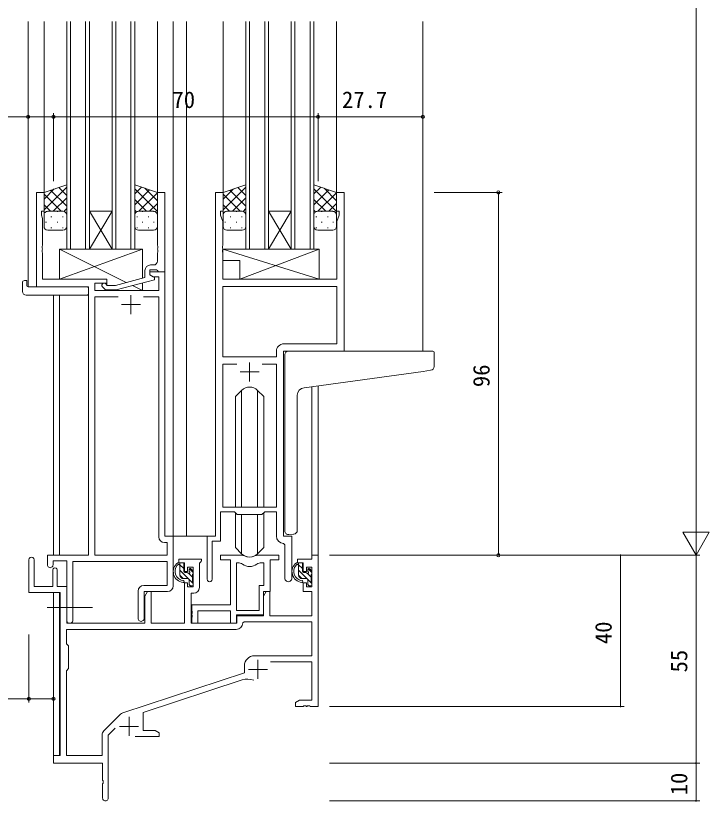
# Model space of a CAD drawing. Units: millimetres, scale not verified. Extents: x -567 to 567, y -403 to 403.
# Drawn here: x -434.5 to -251, y -248.7 to -40.8 of the extents above; entities that cross this region are included whole.
import ezdxf
from ezdxf.enums import TextEntityAlignment as Align

# ---------------------------------------------------------------- set-up
doc = ezdxf.new("R2010")
doc.units = ezdxf.units.MM
doc.header["$LTSCALE"] = 2
doc.linetypes.add('CHAIN2', pattern=[12, 9, -1, 1, -1])
for name, color, linetype, lineweight in [('0-1_USER1', 4, 'Continuous', 9), ('0-2_YKK_ZWAK', 2, 'Continuous', 9), ('0-3_YKK_11', 7, 'Continuous', 9), ('0-4_YKK_12', 6, 'Continuous', 9)]:
    doc.layers.add(name, color=color, linetype=linetype, lineweight=lineweight)
doc.styles.add('ＭＳ ゴシック', font='')
doc.styles.get('ＭＳ ゴシック').set_extended_font_data('MS Gothic')

msp = doc.modelspace()

# ---------------------------------------------------------------- linework, layer by layer
at = {"layer": '0-1_USER1'}
for p, q in [((-427.01, -92.218), (-421.01, -86.218)), ((-427.01, -89.39), (-424.305, -86.685)), ((-421.01, -91.238), (-425.249, -86.999)), ((-421.01, -88.41), (-423.127, -86.292)), ((-403.01, -88.01), (-401.193, -86.192)), ((-397.01, -92.618), (-403.01, -86.618)), ((-403.01, -90.838), (-399.071, -86.899)), ((-397.01, -89.79), (-400.315, -86.485)), ((-379.61, -92.218), (-373.61, -86.218)), ((-379.61, -89.39), (-376.905, -86.685)), ((-373.61, -91.238), (-377.849, -86.999)), ((-373.61, -88.41), (-375.727, -86.292)), ((-355.61, -88.01), (-353.793, -86.192)), ((-349.61, -92.618), (-355.61, -86.618)), ((-355.61, -90.838), (-351.671, -86.899)), ((-349.61, -89.79), (-352.915, -86.485)), ((-422.49, -92.587), (-427.01, -88.066)), ((-424.55, -92.587), (-421.01, -89.047)), ((-401.93, -92.587), (-397.01, -87.666)), ((-375.09, -92.587), (-379.61, -88.066)), ((-377.15, -92.587), (-373.61, -89.047)), ((-354.53, -92.587), (-349.61, -87.666)), ((-425.318, -92.587), (-427.01, -90.895)), ((-399.87, -92.587), (-403.01, -89.447)), ((-399.102, -92.587), (-397.01, -90.495)), ((-377.918, -92.587), (-379.61, -90.895)), ((-352.47, -92.587), (-355.61, -89.447)), ((-351.702, -92.587), (-349.61, -90.495)), ((-426.425, -92.677), (-426.39, -92.677)), ((-426.01, -92.587), (-422.01, -92.587)), ((-426.01, -92.587), (-422.01, -92.587)), ((-423.56, -92.677), (-423.36, -92.677)), ((-421.755, -92.62), (-421.01, -91.875)), ((-402.544, -92.741), (-403.01, -92.275)), ((-398.01, -92.587), (-402.01, -92.587)), ((-398.01, -92.587), (-402.01, -92.587)), ((-400.86, -92.677), (-401.06, -92.677)), ((-397.83, -92.677), (-398.03, -92.677)), ((-397.038, -93.351), (-397.01, -93.323)), ((-379.025, -92.677), (-378.99, -92.677)), ((-378.61, -92.587), (-374.61, -92.587)), ((-378.61, -92.587), (-374.61, -92.587)), ((-376.16, -92.677), (-375.96, -92.677)), ((-374.355, -92.62), (-373.61, -91.875)), ((-355.144, -92.741), (-355.61, -92.275)), ((-350.61, -92.587), (-354.61, -92.587)), ((-350.61, -92.587), (-354.61, -92.587)), ((-353.46, -92.677), (-353.66, -92.677)), ((-350.43, -92.677), (-350.63, -92.677)), ((-349.638, -93.351), (-349.61, -93.323)), ((-427.01, -96.587), (-427.01, -93.587)), ((-426.59, -95.507), (-426.39, -95.507)), ((-425.175, -94.092), (-424.975, -94.092)), ((-423.56, -95.507), (-423.36, -95.507)), ((-422.145, -94.092), (-421.945, -94.092)), ((-421.01, -93.587), (-421.01, -96.587)), ((-403.01, -93.587), (-403.01, -96.587)), ((-402.275, -94.092), (-402.475, -94.092)), ((-400.86, -95.507), (-401.06, -95.507)), ((-399.245, -94.092), (-399.445, -94.092)), ((-397.83, -95.507), (-398.03, -95.507)), ((-397.01, -96.587), (-397.01, -93.587)), ((-379.61, -96.587), (-379.61, -93.587)), ((-379.19, -95.507), (-378.99, -95.507)), ((-377.775, -94.092), (-377.575, -94.092)), ((-376.16, -95.507), (-375.96, -95.507)), ((-374.745, -94.092), (-374.545, -94.092)), ((-373.61, -93.587), (-373.61, -96.587)), ((-355.61, -93.587), (-355.61, -96.587)), ((-354.875, -94.092), (-355.075, -94.092)), ((-353.46, -95.507), (-353.66, -95.507)), ((-351.845, -94.092), (-352.045, -94.092)), ((-350.43, -95.507), (-350.63, -95.507)), ((-349.61, -96.587), (-349.61, -93.587)), ((-422.01, -97.587), (-426.01, -97.587)), ((-425.175, -96.922), (-424.975, -96.922)), ((-422.145, -96.922), (-421.945, -96.922)), ((-402.275, -96.922), (-402.475, -96.922)), ((-402.01, -97.587), (-398.01, -97.587)), ((-399.245, -96.922), (-399.445, -96.922)), ((-374.61, -97.587), (-378.61, -97.587)), ((-377.775, -96.922), (-377.575, -96.922)), ((-374.745, -96.922), (-374.545, -96.922)), ((-354.875, -96.922), (-355.075, -96.922)), ((-354.61, -97.587), (-350.61, -97.587)), ((-351.845, -96.922), (-352.045, -96.922)), ((-422.91, -110.587), (-400.91, -102.587)), ((-405.232, -111.426), (-422.91, -102.587)), ((-354.184, -102.587), (-379.68, -102.587)), ((-379.68, -102.587), (-379.68, -105.587)), ((-354.184, -110.587), (-379.68, -102.587)), ((-375.184, -110.587), (-354.184, -102.587)), ((-354.184, -102.587), (-354.184, -110.587)), ((-375.184, -105.587), (-379.68, -105.587)), ((-375.184, -105.587), (-375.184, -110.587)), ((-432.698, -113.774), (-432.698, -111.399)), ((-431.51, -112.287), (-431.51, -111.395)), ((-400.91, -113.587), (-403.614, -112.235)), ((-354.184, -110.587), (-375.184, -110.587)), ((-431.21, -112.587), (-415.71, -112.587)), ((-415.21, -113.087), (-415.21, -113.774)), ((-415.21, -113.774), (-415.21, -114.274)), ((-431.698, -114.774), (-415.71, -114.774)), ((-363.31, -138.701), (-363.31, -130.587)), ((-362.31, -129.587), (-326.812, -129.587)), ((-324.112, -129.587), (-326.812, -129.587)), ((-323.812, -133.67), (-323.812, -129.887)), ((-358.184, -139.256), (-326.712, -134.94)), ((-326.712, -134.94), (-324.725, -134.666)), ((-363.31, -138.701), (-363.31, -139.705)), ((-374.731, -139.965), (-376.36, -141.594)), ((-374.728, -170.887), (-374.728, -139.962)), ((-370.492, -170.887), (-370.492, -139.962)), ((-370.489, -139.965), (-368.86, -141.594)), ((-363.31, -177.142), (-363.31, -139.705)), ((-360.01, -177.028), (-360.01, -141.249)), ((-376.36, -170.887), (-376.36, -141.594)), ((-368.86, -170.887), (-368.86, -141.594)), ((-376.36, -181.579), (-376.36, -172.337)), ((-368.86, -181.579), (-368.86, -172.337)), ((-374.728, -183.211), (-374.728, -172.817)), ((-370.492, -183.211), (-370.492, -172.817)), ((-361.01, -178.032), (-362.223, -178.138)), ((-361.01, -178.032), (-360.923, -178.024)), ((-374.731, -183.208), (-376.36, -181.579)), ((-370.489, -183.208), (-368.86, -181.579)), ((-390.34, -185.587), (-391.64, -185.587)), ((-391.04, -188.787), (-391.04, -185.587)), ((-390.04, -187.112), (-391.04, -186.112)), ((-390.04, -187.887), (-390.04, -185.887)), ((-358.94, -185.587), (-360.24, -185.587)), ((-359.64, -188.787), (-359.64, -185.587)), ((-358.64, -187.112), (-359.64, -186.112)), ((-358.64, -187.887), (-358.64, -185.887)), ((-387.54, -191.026), (-391.04, -187.526)), ((-390.208, -189.772), (-391.026, -188.954)), ((-389.101, -188.187), (-389.74, -188.187)), ((-387.74, -189.412), (-388.733, -188.419)), ((-388.64, -187.387), (-388.64, -187.726)), ((-387.54, -188.198), (-388.558, -187.18)), ((-387.628, -187.674), (-388.128, -187.174)), ((-387.74, -190.687), (-387.74, -188.687)), ((-387.54, -188.487), (-387.54, -187.887)), ((-356.14, -191.026), (-359.64, -187.526)), ((-358.808, -189.772), (-359.626, -188.954)), ((-357.701, -188.187), (-358.34, -188.187)), ((-356.34, -189.412), (-357.333, -188.419)), ((-357.24, -187.387), (-357.24, -187.726)), ((-356.14, -188.198), (-357.158, -187.18)), ((-356.228, -187.674), (-356.728, -187.174)), ((-356.34, -190.687), (-356.34, -188.687)), ((-356.14, -188.487), (-356.14, -187.887)), ((-388.94, -189.787), (-390.04, -189.787)), ((-388.64, -190.087), (-388.64, -191.387)), ((-387.54, -191.387), (-387.54, -190.887)), ((-357.54, -189.787), (-358.64, -189.787)), ((-357.24, -190.087), (-357.24, -191.387)), ((-356.14, -191.387), (-356.14, -190.887)), ((-388.294, -191.687), (-388.64, -191.34)), ((-388.34, -191.687), (-387.84, -191.687)), ((-356.894, -191.687), (-357.24, -191.34)), ((-356.94, -191.687), (-356.44, -191.687))]:
    msp.add_line(p, q, dxfattribs=at)
at = {"layer": '0-1_USER1', "linetype": 'CHAIN2'}
msp.add_line((-426.21, -197.387), (-414.222, -197.387), dxfattribs=at)
at = {"layer": '0-1_USER1'}
for points in [[(-421.01, -93.587), (-421.01, -85.587), (-427.01, -87.587), (-427.01, -93.587)], [(-403.01, -93.587), (-403.01, -85.587), (-397.01, -87.587), (-397.01, -93.587)], [(-373.61, -93.587), (-373.61, -85.587), (-379.61, -87.587), (-379.61, -93.587)], [(-355.61, -93.587), (-355.61, -85.587), (-349.61, -87.587), (-349.61, -93.587)], [(-422.91, -110.587), (-422.91, -102.587), (-400.91, -102.587), (-400.91, -110.268)], [(-431.698, -110.895), (-431.51, -110.895), (-431.51, -111.395)], [(-410.41, -112.038), (-410.41, -110.587), (-422.91, -110.587)], [(-400.91, -111.51), (-400.91, -113.587), (-410.41, -113.587), (-410.41, -113.387)]]:
    msp.add_lwpolyline(points, dxfattribs=at)
for centre, radius, start, end in [((-426.01, -93.587), 1, 89.9999, 179.9999), ((-426.01, -93.587), 1, 89.9999, 179.9999), ((-422.01, -93.587), 1, 359.9999, 89.9999), ((-422.01, -93.587), 1, 359.9999, 89.9999), ((-402.01, -93.587), 1, 90.0001, 180.0001), ((-402.01, -93.587), 1, 90.0001, 180.0001), ((-398.01, -93.587), 1, 0.0001, 90.0001), ((-398.01, -93.587), 1, 0.0001, 90.0001), ((-378.61, -93.587), 1, 89.9999, 179.9999), ((-378.61, -93.587), 1, 89.9999, 179.9999), ((-374.61, -93.587), 1, 359.9999, 89.9999), ((-374.61, -93.587), 1, 359.9999, 89.9999), ((-354.61, -93.587), 1, 90.0001, 180.0001), ((-354.61, -93.587), 1, 90.0001, 180.0001), ((-350.61, -93.587), 1, 0.0001, 90.0001), ((-350.61, -93.587), 1, 0.0001, 90.0001), ((-426.01, -96.587), 1, 179.9999, 269.9999), ((-422.01, -96.587), 1, 269.9999, 359.9999), ((-402.01, -96.587), 1, 180.0001, 270.0001), ((-398.01, -96.587), 1, 270.0001, 0.0001), ((-378.61, -96.587), 1, 179.9999, 269.9999), ((-374.61, -96.587), 1, 269.9999, 359.9999), ((-354.61, -96.587), 1, 180.0001, 270.0001), ((-350.61, -96.587), 1, 270.0001, 0.0001), ((-432.233, -111.382), 0.462, 136.9505, 182.04653), ((-431.928, -112.025), 1.153, 78.49471, 123.87699), ((-431.698, -113.774), 1, 180, 269.99494), ((-431.21, -112.287), 0.3, 180, 270), ((-415.71, -113.087), 0.5, 0, 90), ((-415.71, -114.274), 0.5, 269.9989, 0), ((-362.31, -130.587), 1, 135.573, 180), ((-362.31, -130.587), 1, 90, 135.573), ((-362.31, -130.587), 1, 121.36697, 135.573), ((-324.112, -129.887), 0.3, 0, 90), ((-324.812, -133.67), 1, 275, 0), ((-372.61, -142.087), 3, 45, 135), ((-358.01, -141.249), 2, 95, 180), ((-362.31, -177.142), 1, 180, 275), ((-361.01, -177.028), 1, 275, 0), ((-372.61, -181.087), 3, 225, 315), ((-389.926, -187.907), 2.885, 126.45193, 263.90389), ((-389.84, -187.874), 2.504, 139.45806, 259.25217), ((-391.9, -185.991), 0.3, 301.6219, 336.95039), ((-391.44, -186.187), 0.2, 36.8699, 156.95039), ((-391.04, -185.887), 0.3, 216.8699, 270), ((-390.34, -185.887), 0.3, 0, 90), ((-358.526, -187.907), 2.885, 126.45193, 263.90389), ((-358.44, -187.874), 2.504, 139.45806, 259.25217), ((-360.5, -185.991), 0.3, 301.6219, 336.95039), ((-360.04, -186.187), 0.2, 36.8699, 156.95039), ((-359.64, -185.887), 0.3, 216.8699, 270), ((-358.94, -185.887), 0.3, 0, 90), ((-390.04, -188.787), 1, 180, 270), ((-389.74, -187.887), 0.3, 180, 270), ((-389.101, -188.487), 0.3, 33.05573, 90), ((-388.64, -188.187), 0.25, 213.05573, 56.94427), ((-388.34, -187.387), 0.3, 45, 180), ((-388.34, -187.726), 0.3, 180, 236.94427), ((-387.74, -188.487), 0.2, 270, 0), ((-387.84, -187.887), 0.3, 0, 45), ((-358.64, -188.787), 1, 180, 270), ((-358.34, -187.887), 0.3, 180, 270), ((-357.701, -188.487), 0.3, 33.05573, 90), ((-357.24, -188.187), 0.25, 213.05573, 56.94427), ((-356.94, -187.387), 0.3, 45, 180), ((-356.94, -187.726), 0.3, 180, 236.94427), ((-356.34, -188.487), 0.2, 270, 0), ((-356.44, -187.887), 0.3, 0, 45), ((-390.162, -190.537), 0.25, 253.6388, 125.58163), ((-388.94, -190.087), 0.3, 0, 90), ((-387.74, -190.887), 0.2, 0, 90), ((-358.762, -190.537), 0.25, 253.6388, 125.58163), ((-357.54, -190.087), 0.3, 0, 90), ((-356.34, -190.887), 0.2, 0, 90), ((-388.34, -191.387), 0.3, 180, 270), ((-387.84, -191.387), 0.3, 270, 0), ((-356.94, -191.387), 0.3, 180, 270), ((-356.44, -191.387), 0.3, 270, 0)]:
    msp.add_arc(centre, radius, start, end, dxfattribs=at)
at = {"layer": '0-2_YKK_ZWAK'}
for p, q in [((-431.21, -42.337), (-431.21, -112.587)), ((-427.01, -42.337), (-427.01, -88.083)), ((-421.01, -102.587), (-421.01, -42.337)), ((-420.01, -42.337), (-420.01, -102.587)), ((-416.01, -102.587), (-416.01, -42.337)), ((-409.01, -102.587), (-409.01, -42.337)), ((-408.01, -42.337), (-408.01, -102.587)), ((-404.01, -102.587), (-404.01, -42.337)), ((-397.01, -42.337), (-397.01, -88.072)), ((-392.81, -42.337), (-392.81, -178.587)), ((-389.31, -42.337), (-389.31, -178.587)), ((-379.61, -42.337), (-379.61, -88.087)), ((-373.61, -102.587), (-373.61, -42.337)), ((-372.61, -42.337), (-372.61, -102.587)), ((-368.61, -102.587), (-368.61, -42.337)), ((-361.61, -102.587), (-361.61, -42.337)), ((-360.61, -42.337), (-360.61, -102.587)), ((-356.61, -102.587), (-356.61, -42.337)), ((-349.61, -42.337), (-349.61, -88.087)), ((-326.81, -42.337), (-326.81, -129.587)), ((-415.01, -92.587), (-409.01, -92.587)), ((-415.01, -102.587), (-409.01, -92.587)), ((-409.01, -102.587), (-415.01, -92.587)), ((-367.61, -92.587), (-361.61, -92.587)), ((-367.61, -102.587), (-361.61, -92.587)), ((-361.61, -102.587), (-367.61, -92.587)), ((-415.01, -102.587), (-409.01, -102.587)), ((-367.61, -102.587), (-361.61, -102.587)), ((-428.71, -112.587), (-431.21, -112.587)), ((-424.51, -114.774), (-424.51, -183.587)), ((-422.88, -114.774), (-422.88, -183.587)), ((-354.51, -138.752), (-354.51, -183.587)), ((-393.11, -178.587), (-389.31, -178.587)), ((-389.31, -178.587), (-383.51, -178.587)), ((-424.51, -193.487), (-424.51, -236.887)), ((-422.88, -193.516), (-422.88, -236.557))]:
    msp.add_line(p, q, dxfattribs=at)
for points in [[(-415.01, -42.337), (-415.01, -102.587), (-421.01, -102.587)], [(-403.01, -42.337), (-403.01, -102.587), (-409.01, -102.587)], [(-367.61, -42.337), (-367.61, -102.587), (-373.61, -102.587)], [(-355.61, -42.337), (-355.61, -102.587), (-361.61, -102.587)], [(-356.14, -138.976), (-356.14, -183.587), (-354.51, -183.587)]]:
    msp.add_lwpolyline(points, dxfattribs=at)
at = {"layer": '0-3_YKK_11'}
for p, q in [((-398.01, -106.787), (-398.81, -106.787)), ((-349.54, -112.517), (-379.68, -112.517)), ((-407.361, -115.217), (-413.58, -115.217)), ((-404.01, -114.787), (-404.01, -119.787)), ((-406.51, -117.287), (-401.51, -117.287)), ((-372.61, -132.587), (-372.61, -137.587)), ((-369.26, -133.017), (-365.54, -133.017)), ((-375.11, -135.087), (-370.11, -135.087)), ((-376.08, -198.187), (-376.08, -185.587)), ((-402.14, -193.057), (-402.14, -200.272)), ((-376.18, -203.217), (-421.08, -203.217)), ((-370.41, -211.287), (-370.41, -216.287)), ((-372.91, -213.787), (-367.91, -213.787)), ((-411.201, -230.077), (-406.762, -225.639)), ((-404.51, -226.387), (-404.51, -231.387)), ((-407.01, -228.887), (-402.01, -228.887))]:
    msp.add_line(p, q, dxfattribs=at)
for points in [[(-392.81, -191.687), (-392.81, -178.587), (-395.01, -178.587), (-395.01, -108.587), (-399.01, -108.587), (-399.01, -109.387), (-398.144, -109.887), (-396.64, -109.887), (-396.64, -113.587), (-413.58, -113.587), (-413.58, -111.587), (-410.41, -111.587), (-410.41, -110.587), (-427.38, -110.587), (-427.38, -103.545), (-427.5, -103.362), (-427.5, -102.812), (-427.38, -102.628), (-427.38, -102.545), (-427.5, -102.362), (-427.5, -101.812), (-427.38, -101.628), (-427.38, -94.498), (-427.71, -93.591), (-427.71, -92.587), (-427.01, -92.587), (-427.01, -87.587), (-429.01, -87.587), (-429.01, -112.587), (-415.21, -112.587)], [(-395.01, -108.587), (-395.01, -87.587), (-397.01, -87.587), (-397.01, -101.628), (-396.89, -101.812), (-396.89, -102.362), (-397.01, -102.545), (-397.01, -102.628), (-396.89, -102.812), (-396.89, -103.362), (-397.01, -103.545), (-397.01, -105.787)], [(-381.61, -178.587), (-381.61, -87.587), (-379.61, -87.587), (-379.61, -92.587), (-380.31, -92.587), (-380.31, -93.587), (-379.68, -95.317), (-379.68, -101.628), (-379.8, -101.812), (-379.8, -102.362), (-379.68, -102.545), (-379.68, -102.628), (-379.8, -102.812), (-379.8, -103.362), (-379.68, -103.545), (-379.68, -110.587), (-349.54, -110.587), (-349.54, -95.317), (-348.91, -93.587), (-348.91, -92.587), (-349.61, -92.587), (-349.61, -87.587), (-347.61, -87.587), (-347.61, -129.587), (-363.61, -129.587), (-363.61, -178.587), (-361.41, -178.587), (-361.41, -189.622)], [(-411.534, -112.611), (-410.759, -113.387), (-407.914, -113.387), (-397.81, -110.679), (-397.81, -110.079), (-399.01, -109.387), (-399.01, -108.087), (-397.21, -108.087), (-397.01, -108.287), (-396.71, -108.587), (-395.01, -108.587)], [(-400.31, -108.287), (-400.31, -110.107), (-408.072, -112.187), (-410.262, -112.187), (-410.686, -111.762)], [(-415.21, -112.587), (-415.21, -183.587), (-426.11, -183.587), (-426.11, -186.137)], [(-349.54, -112.517), (-379.68, -112.517), (-379.68, -131.087), (-365.54, -131.087), (-365.54, -129.657)], [(-363.54, -127.657), (-349.54, -127.657), (-349.54, -112.517)], [(-407.361, -115.217), (-413.58, -115.217), (-413.58, -183.587), (-394.44, -183.587), (-394.44, -180.217), (-395.14, -180.217)], [(-396.64, -178.717), (-396.64, -115.217), (-400.66, -115.217)], [(-369.26, -133.017), (-365.54, -133.017), (-365.54, -170.887), (-379.68, -170.887), (-379.68, -133.017), (-375.96, -133.017)], [(-365.54, -178.517), (-365.54, -172.087), (-368.61, -172.087), (-369.34, -172.817), (-375.88, -172.817), (-376.61, -172.087), (-380.31, -172.087), (-380.31, -179.887), (-382.51, -179.887), (-382.51, -189.937)], [(-383.81, -189.937), (-383.81, -178.587), (-381.61, -178.587)], [(-363.34, -189.622), (-363.34, -180.814), (-363.627, -180.515)], [(-431.01, -184.787), (-431.01, -193.487), (-422.71, -193.487), (-422.71, -236.587), (-424.51, -236.587), (-424.51, -238.587), (-411.51, -238.587), (-411.51, -243.128), (-411.39, -243.312), (-411.39, -243.862), (-411.51, -244.045), (-411.51, -247.837)], [(-424.71, -187.487), (-424.71, -191.887), (-429.61, -191.887), (-429.61, -184.787)], [(-385.91, -192.117), (-385.91, -185.687), (-385.61, -185.387), (-385.31, -185.087), (-385.31, -184.587), (-391.31, -184.587), (-391.31, -185.587), (-389.81, -185.587), (-389.81, -187.887), (-389.01, -187.887), (-389.01, -186.787), (-387.54, -186.787), (-387.54, -191.987), (-389.01, -191.987), (-389.01, -190.887), (-389.81, -190.887), (-389.81, -201.587), (-398.68, -201.587), (-398.68, -193.187), (-399.61, -193.187), (-400.31, -194.399), (-400.31, -201.587), (-421.01, -201.587), (-421.01, -191.887), (-423.51, -191.887), (-423.51, -187.487)], [(-367.124, -211.817), (-356.14, -211.817), (-356.14, -221.957), (-359.419, -221.957), (-360.51, -222.587), (-360.51, -223.587), (-358.468, -223.587), (-358.285, -223.467), (-357.735, -223.467), (-357.552, -223.587), (-357.468, -223.587), (-357.285, -223.467), (-356.735, -223.467), (-356.552, -223.587), (-354.51, -223.587), (-354.51, -183.587), (-356.14, -183.587), (-356.14, -184.587), (-359.91, -184.587), (-359.91, -185.587), (-358.41, -185.587), (-358.41, -187.887), (-357.61, -187.887), (-357.61, -186.787), (-356.14, -186.787), (-356.14, -191.987), (-357.61, -191.987), (-357.61, -190.887), (-358.41, -190.887), (-358.41, -193.187), (-356.14, -193.187), (-356.14, -199.587), (-367.28, -199.587), (-367.28, -193.187), (-368.21, -193.187), (-368.91, -194.399), (-368.91, -199.587), (-376.01, -199.587), (-376.01, -201.587), (-388.11, -201.587)], [(-377.71, -184.787), (-377.71, -196.687), (-387.91, -196.687), (-387.91, -198.228), (-387.79, -198.412), (-387.79, -198.962), (-387.91, -199.145), (-387.91, -199.228), (-387.79, -199.412), (-387.79, -199.962), (-387.91, -200.145), (-387.91, -201.587), (-386.28, -201.587), (-386.28, -198.317), (-377.71, -198.317), (-377.71, -201.587), (-376.08, -201.587), (-376.08, -199.387), (-368.91, -199.387), (-368.91, -193.187), (-367.21, -193.187), (-367.21, -184.787), (-364.91, -184.787), (-364.91, -183.587), (-370.363, -183.587)], [(-374.857, -183.587), (-380.31, -183.587), (-380.31, -184.787), (-377.71, -184.787)], [(-424.61, -186.137), (-424.61, -185.087), (-421.01, -185.087), (-421.01, -200.772)], [(-419.38, -200.772), (-419.38, -185.217), (-394.44, -185.217), (-394.44, -191.557), (-400.64, -191.557)], [(-376.08, -198.187), (-376.08, -185.587), (-375.708, -185.587)], [(-369.512, -185.587), (-368.84, -185.587), (-368.84, -191.557), (-370.11, -191.557), (-370.11, -198.187), (-376.08, -198.187)], [(-400.51, -200.272), (-400.51, -193.187), (-394.31, -193.187)], [(-388.11, -201.587), (-388.11, -193.617), (-387.41, -193.617)], [(-371.31, -210.187), (-356.14, -210.187), (-356.14, -201.217), (-374.082, -201.217), (-374.382, -201.502)], [(-376.18, -203.217), (-421.08, -203.217), (-421.08, -207.017), (-420.51, -207.587), (-420.51, -213.587), (-421.08, -214.157), (-421.08, -236.587), (-411.64, -236.587), (-411.64, -231.138)], [(-406.171, -225.275), (-374.01, -214.687), (-374.01, -212.887)], [(-402.86, -231.587), (-396.51, -231.587), (-396.51, -230.587), (-397.601, -229.957), (-400.81, -229.957), (-400.81, -225.226), (-374.583, -216.591)], [(-410.01, -247.837), (-410.01, -231.192), (-408.158, -229.34)]]:
    msp.add_lwpolyline(points, dxfattribs=at)
for centre, radius, start, end in [((-398.01, -105.787), 1, 270.00001, 359.99999), ((-398.81, -108.287), 1.5, 90.00001, 179.99999), ((-411.11, -112.187), 0.6, 44.99999, 225.00001), ((-363.54, -129.657), 2, 90.00001, 179.99999), ((-395.14, -178.717), 1.5, 180.00001, 269.99999), ((-363.54, -178.517), 2, 180, 267.50807), ((-430.31, -184.787), 0.7, 359.99999, 180.00001), ((-374.857, -185.587), 2, 64.91237, 90.00001), ((-372.61, -180.787), 3.3, 244.91238, 295.08762), ((-370.363, -185.587), 2, 89.99997, 115.08762), ((-425.36, -186.137), 0.75, 179.99999, 0.00001), ((-424.11, -187.487), 0.6, 359.99999, 180.00001), ((-375.708, -187.587), 2, 54.22519, 90.00004), ((-372.61, -183.287), 3.3, 234.22517, 305.77483), ((-369.512, -187.587), 2, 89.99996, 125.77481), ((-383.16, -189.937), 0.65, 179.99999, 0.00001), ((-362.375, -189.622), 0.965, 179.99999, 0.00001), ((-400.64, -193.057), 1.5, 90.00001, 179.99999), ((-394.31, -191.687), 1.5, 270.00001, 359.99999), ((-387.41, -192.117), 1.5, 270.00001, 359.99999), ((-420.195, -200.772), 0.815, 179.99999, 0.00001), ((-401.325, -200.272), 0.815, 179.99999, 0.00001), ((-376.18, -201.417), 1.8, 270.00001, 357.27059), ((-371.31, -212.887), 2.7, 90.00001, 179.99999), ((-373.176, -220.866), 4.5, 68.66068, 108.22312), ((-405.702, -226.7), 1.5, 108.22315, 134.99999), ((-410.14, -231.138), 1.5, 134.99999, 179.99998), ((-410.76, -247.837), 0.75, 179.99999, 0.00001)]:
    msp.add_arc(centre, radius, start, end, dxfattribs=at)
at = {"layer": '0-4_YKK_12'}
for p, q in [((-254.51, 209.413), (-254.51, -176.587)), ((-424.51, -84.587), (-424.51, -66.587)), ((-424.51, -84.587), (-424.51, -66.587)), ((-424.51, -67.587), (-354.51, -67.587)), ((-354.51, -84.587), (-354.51, -66.587)), ((-354.51, -84.587), (-354.51, -66.587)), ((-354.51, -67.587), (-326.81, -67.587)), ((-323.81, -87.587), (-305.81, -87.587)), ((-306.81, -183.587), (-306.81, -87.587)), ((-254.51, -183.587), (-254.51, -171.462)), ((-254.51, -183.587), (-258.01, -177.524)), ((-251.01, -177.524), (-258.01, -177.524)), ((-254.51, -183.587), (-251.01, -177.524)), ((-351.51, -183.587), (-253.51, -183.587)), ((-351.51, -183.587), (-273.51, -183.587)), ((-351.51, -183.587), (-253.51, -183.587)), ((-323.81, -183.587), (-305.81, -183.587)), ((-274.51, -183.587), (-274.51, -223.587)), ((-254.51, -183.587), (-254.51, -238.587)), ((-431.01, -204.587), (-431.01, -222.587)), ((-424.51, -204.587), (-424.51, -222.587)), ((-351.51, -223.587), (-273.51, -223.587)), ((-351.51, -238.587), (-253.51, -238.587)), ((-351.51, -238.587), (-253.51, -238.587)), ((-254.51, -238.587), (-254.51, -248.587)), ((-351.51, -248.587), (-253.51, -248.587))]:
    msp.add_line(p, q, dxfattribs=at)
for points in [[(-424.51, -67.587), (-431.21, -67.587), (-446.11, -67.587)], [(-424.51, -221.587), (-431.01, -221.587), (-445.91, -221.587)]]:
    msp.add_lwpolyline(points, dxfattribs=at)
for centre in [(-431.21, -67.587), (-424.51, -67.587), (-424.51, -67.587), (-354.51, -67.587), (-354.51, -67.587), (-326.81, -67.587), (-306.81, -87.587), (-306.81, -183.587), (-431.01, -221.587), (-424.51, -221.587)]:
    msp.add_circle(centre, 0.425, dxfattribs=at)
for centre, start, end in [((-274.51, -183.587), 90, 270), ((-274.51, -183.587), 270, 90), ((-274.51, -223.587), 90, 270), ((-274.51, -223.587), 270, 90), ((-254.51, -238.587), 90, 270), ((-254.51, -238.587), 90, 270), ((-254.51, -238.587), 270, 90), ((-254.51, -238.587), 270, 90), ((-254.51, -248.587), 90, 270), ((-254.51, -248.587), 270, 90)]:
    msp.add_arc(centre, 0.106, start, end, dxfattribs=at)

# ---------------------------------------------------------------- texts
at = {"layer": '0-4_YKK_12', "style": 'ＭＳ ゴシック'}
for s, p in [('70', (-393.03, -66.587)), ('27.7', (-348.18, -66.587))]:
    msp.add_text(s, height=4.399, dxfattribs=at).set_placement(p, align=Align.BOTTOM_LEFT)
for s, p in [('96', (-307.81, -139.107)), ('40', (-275.51, -207.107)), ('55', (-255.51, -214.607)), ('10', (-255.51, -247.107))]:
    msp.add_text(s, height=4.399, rotation=90, dxfattribs=at).set_placement(p, align=Align.BOTTOM_LEFT)

doc.saveas('drawing.dxf')
